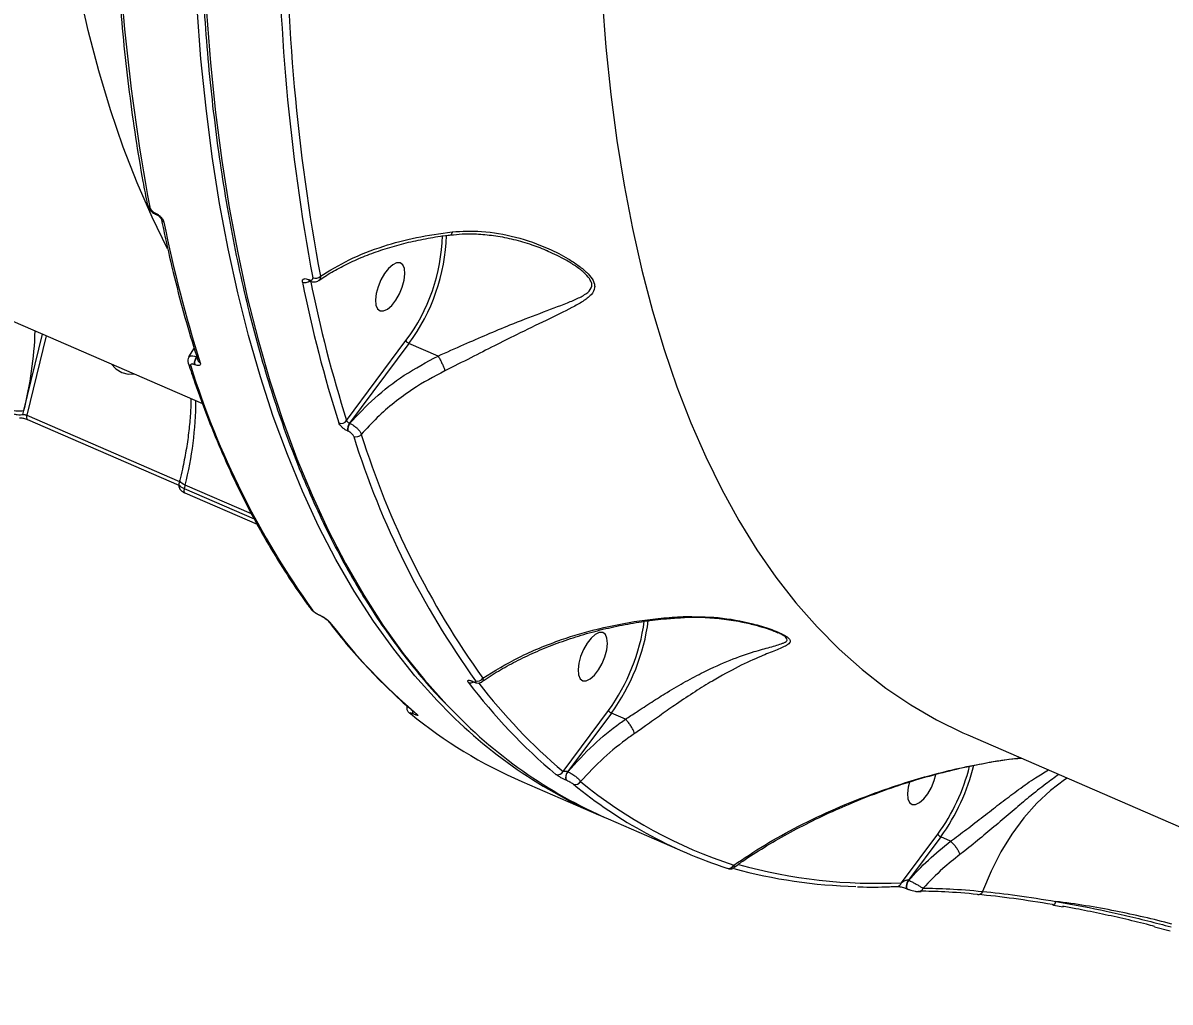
# Model space of a CAD drawing. Header units: millimetres. Extents: x -10881 to 8954, y -8695 to 5624.
# Drawn here: x -5585.9 to -5387.7, y 2585.9 to 2755 of the extents above; entities that cross this region are included whole.
import ezdxf

# ---------------------------------------------------------------- set-up
doc = ezdxf.new("R2010")
doc.units = ezdxf.units.MM
for name, color, linetype in [('DIKOM_ОБЪЕКТ', 7, 'Continuous'), ('DIKOM_РАЗМЕР_ЗОНА', 7, 'Continuous'), ('DIKOM_РАЗМЕР_ОБЪЕКТА', 7, 'Continuous')]:
    doc.layers.add(name, color=color, linetype=linetype)
doc.styles.add('style1', font='arial.ttf', dxfattribs={"width": 0.8})
doc.dimstyles.new('1-50', dxfattribs={"dimtxt": 300, "dimasz": 200, "dimexe": 100, "dimexo": 0, "dimgap": 100, "dimtad": 1, "dimtxsty": 'style1', "dimcen": 200, "dimclrd": 7, "dimclre": 7, "dimclrt": 7, "dimadec": 1, "dimazin": 2, "dimtfac": 1, "dimtmove": 0, "dimatfit": 2, "dimfxl": 0, "dimlwd": 25, "dimlwe": 18, "dimarcsym": 0})

# ---------------------------------------------------------------- blocks, each defined once
blk = doc.blocks.new('*D9')
at = {"layer": 'Defpoints', "color": 0, "transparency": 16777216}
for p in [(-9533.99, 4149), (-6877.05, 4149), (-2715.65, -5051.15)]:
    blk.add_point(p, dxfattribs=at)
at = {"layer": 'DIKOM_РАЗМЕР_ОБЪЕКТА', "color": 7, "lineweight": 18, "transparency": 16777216}
for p, q in [((-6877.05, 4149), (-9633.99, 4149)), ((-2715.65, -5051.15), (-9633.99, -5051.15))]:
    blk.add_line(p, q, dxfattribs=at)
at = {"layer": 'DIKOM_РАЗМЕР_ОБЪЕКТА', "color": 7, "lineweight": 25, "transparency": 16777216}
blk.add_line((-9533.99, -4851.15), (-9533.99, 3949), dxfattribs=at)
at = {"layer": 'DIKOM_РАЗМЕР_ОБЪЕКТА', "color": 7, "transparency": 16777216}
for points in [[(-9567.32, 3949), (-9500.66, 3949), (-9533.99, 4149)], [(-9567.32, -4851.15), (-9500.66, -4851.15), (-9533.99, -5051.15)]]:
    blk.add_solid(points, dxfattribs=at)
at = {"layer": 'DIKOM_РАЗМЕР_ОБЪЕКТА', "color": 7, "transparency": 16777216, "insert": (-9787.16, -451.07), "char_height": 300, "attachment_point": 5, "rotation": 90, "style": 'style1'}
blk.add_mtext('9200', dxfattribs=at)
blk = doc.blocks.new('*D10')
at = {"layer": 'Defpoints', "color": 0, "transparency": 16777216}
for p in [(-7152.73, 2730.8), (7385.22, 911.28), (7385.22, -7693.77)]:
    blk.add_point(p, dxfattribs=at)
at = {"layer": 'DIKOM_РАЗМЕР_ОБЪЕКТА', "color": 7, "lineweight": 18, "transparency": 16777216}
for p, q in [((-7152.73, 2730.8), (-7152.73, -7793.77)), ((7385.22, 911.28), (7385.22, -7793.77))]:
    blk.add_line(p, q, dxfattribs=at)
at = {"layer": 'DIKOM_РАЗМЕР_ОБЪЕКТА', "color": 7, "lineweight": 25, "transparency": 16777216}
blk.add_line((-6952.73, -7693.77), (7185.22, -7693.77), dxfattribs=at)
at = {"layer": 'DIKOM_РАЗМЕР_ОБЪЕКТА', "color": 7, "transparency": 16777216}
for points in [[(-6952.73, -7660.43), (-6952.73, -7727.1), (-7152.73, -7693.77)], [(7185.22, -7660.43), (7185.22, -7727.1), (7385.22, -7693.77)]]:
    blk.add_solid(points, dxfattribs=at)
at = {"layer": 'DIKOM_РАЗМЕР_ОБЪЕКТА', "color": 7, "transparency": 16777216, "insert": (116.24, -7440.59), "char_height": 300, "attachment_point": 5, "style": 'style1'}
blk.add_mtext('14500', dxfattribs=at)
blk = doc.blocks.new('*D11')
at = {"layer": 'Defpoints', "color": 0, "transparency": 16777216}
for p in [(-7028.45, 5624.13), (-10431.26, -7165.91), (-2784.83, -7165.91)]:
    blk.add_point(p, dxfattribs=at)
at = {"layer": 'DIKOM_РАЗМЕР_ЗОНА', "color": 7, "lineweight": 18, "transparency": 16777216}
for p, q in [((-7028.45, 5624.13), (-10531.26, 5624.13)), ((-2784.83, -7165.91), (-10531.26, -7165.91))]:
    blk.add_line(p, q, dxfattribs=at)
at = {"layer": 'DIKOM_РАЗМЕР_ЗОНА', "color": 7, "lineweight": 25, "transparency": 16777216}
blk.add_line((-10431.26, 5424.13), (-10431.26, -6965.91), dxfattribs=at)
at = {"layer": 'DIKOM_РАЗМЕР_ЗОНА', "color": 7, "transparency": 16777216}
for points in [[(-10464.6, 5424.13), (-10397.93, 5424.13), (-10431.26, 5624.13)], [(-10464.6, -6965.91), (-10397.93, -6965.91), (-10431.26, -7165.91)]]:
    blk.add_solid(points, dxfattribs=at)
at = {"layer": 'DIKOM_РАЗМЕР_ЗОНА', "color": 7, "transparency": 16777216, "insert": (-10684.43, -770.89), "char_height": 300, "attachment_point": 5, "rotation": 90, "style": 'style1'}
blk.add_mtext('12800', dxfattribs=at)
blk = doc.blocks.new('*D12')
at = {"layer": 'Defpoints', "color": 0, "transparency": 16777216}
for p in [(-9113.32, 3014.05), (8954.2, 2756.48), (8954.2, -8594.51)]:
    blk.add_point(p, dxfattribs=at)
at = {"layer": 'DIKOM_РАЗМЕР_ЗОНА', "color": 7, "lineweight": 18, "transparency": 16777216}
for p, q in [((-9113.32, 3014.05), (-9113.32, -8694.51)), ((8954.2, 2756.48), (8954.2, -8694.51))]:
    blk.add_line(p, q, dxfattribs=at)
at = {"layer": 'DIKOM_РАЗМЕР_ЗОНА', "color": 7, "lineweight": 25, "transparency": 16777216}
blk.add_line((-8913.32, -8594.51), (8754.2, -8594.51), dxfattribs=at)
at = {"layer": 'DIKOM_РАЗМЕР_ЗОНА', "color": 7, "transparency": 16777216}
for points in [[(-8913.32, -8561.18), (-8913.32, -8627.85), (-9113.32, -8594.51)], [(8754.2, -8561.18), (8754.2, -8627.85), (8954.2, -8594.51)]]:
    blk.add_solid(points, dxfattribs=at)
at = {"layer": 'DIKOM_РАЗМЕР_ЗОНА', "color": 7, "transparency": 16777216, "insert": (-79.56, -8341.34), "char_height": 300, "attachment_point": 5, "style": 'style1'}
blk.add_mtext('18000', dxfattribs=at)

msp = doc.modelspace()

# ---------------------------------------------------------------- linework, layer by layer
at = {"layer": 'DIKOM_ОБЪЕКТ', "color": 7, "linetype": 'Continuous', "lineweight": 15}
for p, q in [((-5823.781, 2805.784), (-5554.878, 2689.308)), ((-5563.056, 2722.193), (-5562.99, 2722.165)), ((-5562.903, 2721.959), (-5562.837, 2721.93)), ((-5495.147, 2715.566), (-5495.437, 2715.709)), ((-5536.58, 2710.725), (-5536.515, 2710.697)), ((-5536.428, 2710.491), (-5536.437, 2710.495)), ((-5536.428, 2710.491), (-5536.362, 2710.462)), ((-5585.743, 2688.064), (-5582.503, 2701.274)), ((-5581.875, 2701.002), (-5585.241, 2687.278)), ((-5529.975, 2686.335), (-5519.732, 2700.157)), ((-5519.235, 2699.687), (-5529.456, 2685.895)), ((-5514.188, 2697.501), (-5519.235, 2699.687)), ((-5556.345, 2698.934), (-5557.296, 2697.339)), ((-5555.911, 2697.354), (-5555.866, 2697.334)), ((-5556.233, 2696.004), (-5556.278, 2696.024)), ((-5585.901, 2687.422), (-5585.743, 2688.064)), ((-5585.241, 2687.278), (-5558.845, 2675.844)), ((-5585.121, 2686.531), (-5558.962, 2675.2)), ((-5529.456, 2685.895), (-5529.41, 2685.875)), ((-5529.778, 2684.545), (-5529.823, 2684.564)), ((-5558.8, 2676.028), (-5558.953, 2675.403)), ((-5557.893, 2675.211), (-5558.042, 2674.605)), ((-5558.042, 2674.605), (-5545.977, 2669.379)), ((-5557.921, 2673.858), (-5545.458, 2668.459)), ((-5546.415, 2670.239), (-5557.893, 2675.211)), ((-5534.733, 2652.797), (-5534.648, 2652.76)), ((-5534.648, 2652.727), (-5534.563, 2652.69)), ((-5455.469, 2649.689), (-5455.714, 2649.807)), ((-5508.238, 2641.32), (-5508.153, 2641.283)), ((-5508.153, 2641.251), (-5508.068, 2641.214)), ((-5492.581, 2625.764), (-5484.734, 2636.298)), ((-5484.238, 2635.827), (-5491.774, 2625.711)), ((-5481.799, 2634.771), (-5484.238, 2635.827)), ((-5518.464, 2635.673), (-5518.491, 2635.685)), ((-5481.799, 2634.771), (-5481.793, 2634.767)), ((-5422.682, 2632.046), (-5153.779, 2515.57)), ((-5499.692, 2623.992), (-5486.438, 2618.251)), ((-5492.027, 2624.221), (-5492.054, 2624.233)), ((-5491.774, 2625.711), (-5491.747, 2625.699)), ((-5484.787, 2617.536), (-5471.533, 2611.795)), ((-5434.115, 2606.525), (-5427.835, 2614.916)), ((-5427.339, 2614.445), (-5432.925, 2606.98)), ((-5425.628, 2613.703), (-5427.339, 2614.445)), ((-5425.628, 2613.703), (-5425.621, 2613.699)), ((-5432.925, 2606.98), (-5432.853, 2606.949)), ((-5433.161, 2605.471), (-5433.088, 2605.44)), ((-5433.088, 2605.44), (-5432.995, 2605.424)), ((-5407.887, 2602.657), (-5406.199, 2602.363)), ((-5390.404, 2598.911), (-5387.729, 2598.194))]:
    msp.add_line(p, q, dxfattribs=at)
at = {"layer": 'DIKOM_ОБЪЕКТ', "color": 7, "linetype": 'Continuous', "lineweight": 15, "flags": 128}
for points in [[(-5560.907, 2715.997), (-5563.604, 2721.493), (-5566.185, 2727.401), (-5568.581, 2733.585), (-5570.788, 2740.039), (-5572.805, 2746.757), (-5574.631, 2753.733), (-5576.263, 2760.961)], [(-5485.818, 2759.195), (-5485.173, 2750.816), (-5484.329, 2742.652), (-5483.287, 2734.711), (-5482.047, 2727.001), (-5480.61, 2719.528), (-5478.978, 2712.301), (-5477.152, 2705.324), (-5475.135, 2698.606), (-5472.928, 2692.152), (-5470.532, 2685.968), (-5467.951, 2680.06), (-5465.186, 2674.434), (-5462.241, 2669.094), (-5459.117, 2664.046), (-5455.819, 2659.294), (-5452.348, 2654.843), (-5448.708, 2650.696), (-5444.903, 2646.859), (-5440.936, 2643.334), (-5436.811, 2640.124), (-5432.531, 2637.233), (-5428.101, 2634.664), (-5423.525, 2632.418), (-5422.682, 2632.046)], [(-5513.493, 2637.122), (-5514.334, 2637.993), (-5518.176, 2642.266), (-5521.851, 2646.844), (-5525.355, 2651.722), (-5528.686, 2656.897), (-5531.841, 2662.364), (-5534.817, 2668.118), (-5537.612, 2674.154), (-5540.223, 2680.469), (-5542.648, 2687.055), (-5544.885, 2693.908), (-5546.933, 2701.022), (-5548.789, 2708.391), (-5550.451, 2716.009), (-5551.92, 2723.869), (-5553.192, 2731.964), (-5554.268, 2740.289), (-5555.145, 2748.835), (-5555.825, 2757.596)], [(-5554.174, 2756.881), (-5553.495, 2748.12), (-5552.617, 2739.574), (-5551.541, 2731.249), (-5550.269, 2723.154), (-5548.801, 2715.294), (-5547.138, 2707.676), (-5545.282, 2700.308), (-5543.235, 2693.193), (-5540.998, 2686.34), (-5538.573, 2679.754), (-5535.962, 2673.44), (-5533.167, 2667.403), (-5530.191, 2661.649), (-5527.036, 2656.182), (-5523.705, 2651.007), (-5520.2, 2646.129), (-5516.525, 2641.551), (-5512.683, 2637.278), (-5512.331, 2636.911)], [(-5522.747, 2712.635), (-5523.447, 2711.737), (-5524.067, 2710.652), (-5524.556, 2709.469), (-5524.876, 2708.284), (-5525, 2707.193), (-5524.918, 2706.283), (-5524.637, 2705.63), (-5524.18, 2705.285), (-5523.583, 2705.276), (-5522.895, 2705.605), (-5522.172, 2706.245), (-5521.473, 2707.144), (-5520.853, 2708.228), (-5520.363, 2709.411), (-5520.044, 2710.596), (-5519.92, 2711.688), (-5520.002, 2712.597), (-5520.283, 2713.251), (-5520.74, 2713.596), (-5521.337, 2713.604), (-5522.024, 2713.275), (-5522.747, 2712.635)], [(-5570.655, 2696.142), (-5569.833, 2695.263), (-5568.827, 2694.642)], [(-5568.827, 2694.642), (-5567.74, 2694.357), (-5566.686, 2694.422)], [(-5585.241, 2687.278), (-5585.275, 2687.106), (-5585.288, 2686.947), (-5585.28, 2686.805), (-5585.252, 2686.688), (-5585.205, 2686.599), (-5585.14, 2686.54), (-5585.121, 2686.531)], [(-5557.893, 2675.211), (-5558.195, 2675.357), (-5558.446, 2675.511), (-5558.635, 2675.666), (-5558.757, 2675.816), (-5558.805, 2675.957), (-5558.8, 2676.028)], [(-5558.042, 2674.605), (-5558.075, 2674.434), (-5558.088, 2674.275), (-5558.081, 2674.134), (-5558.053, 2674.017), (-5558.006, 2673.927), (-5557.942, 2673.868), (-5557.921, 2673.858)], [(-5487.75, 2648.776), (-5488.45, 2647.877), (-5489.069, 2646.793), (-5489.559, 2645.61), (-5489.878, 2644.425), (-5490.002, 2643.333), (-5489.921, 2642.424), (-5489.64, 2641.77), (-5489.182, 2641.425), (-5488.586, 2641.417), (-5487.898, 2641.746), (-5487.175, 2642.386), (-5486.475, 2643.284), (-5485.856, 2644.369), (-5485.366, 2645.552), (-5485.046, 2646.737), (-5484.922, 2647.828), (-5485.004, 2648.738), (-5485.285, 2649.392), (-5485.743, 2649.736), (-5486.339, 2649.745), (-5487.027, 2649.416), (-5487.75, 2648.776)], [(-5519.14, 2635.85), (-5519.099, 2635.819), (-5518.953, 2635.737)], [(-5517.982, 2635.722), (-5517.938, 2635.688), (-5517.786, 2635.601)], [(-5432.763, 2623.91), (-5432.98, 2623.042), (-5433.104, 2621.951), (-5433.022, 2621.041), (-5432.741, 2620.388), (-5432.284, 2620.043), (-5431.687, 2620.034), (-5431, 2620.363), (-5430.277, 2621.003), (-5429.577, 2621.902), (-5428.957, 2622.986), (-5428.468, 2624.169), (-5428.171, 2625.243)], [(-5405.504, 2624.606), (-5405.942, 2624.315), (-5408.403, 2622.446), (-5410.756, 2620.24), (-5412.977, 2617.719), (-5415.045, 2614.909), (-5416.939, 2611.837), (-5418.641, 2608.533), (-5420.134, 2605.03)], [(-5432.925, 2606.98), (-5433.071, 2606.753), (-5433.192, 2606.496), (-5433.278, 2606.231), (-5433.322, 2605.978), (-5433.322, 2605.759), (-5433.276, 2605.59), (-5433.189, 2605.486), (-5433.164, 2605.473)], [(-5432.853, 2606.949), (-5432.999, 2606.722), (-5433.12, 2606.465), (-5433.206, 2606.2), (-5433.25, 2605.947), (-5433.25, 2605.727), (-5433.204, 2605.559), (-5433.117, 2605.455), (-5433.088, 2605.44)], [(-5431.145, 2605.006), (-5431.162, 2605.006), (-5431.163, 2605.006)], [(-5420.134, 2605.03), (-5420.204, 2604.868), (-5420.292, 2604.726), (-5420.394, 2604.61), (-5420.507, 2604.523), (-5420.627, 2604.469), (-5420.75, 2604.449), (-5420.87, 2604.464), (-5420.985, 2604.514)]]:
    msp.add_lwpolyline(points, dxfattribs=at)
at = {"layer": 'DIKOM_ОБЪЕКТ', "color": 7, "linetype": 'Continuous', "lineweight": 15}
for centre, radius, start, end in [((-5222.686, 2787.112), 347.241, 179.67679, 190.60626), ((-5194.526, 2774.915), 347.241, 179.67679, 190.60626), ((-5193.946, 2775.049), 346.475, 179.67679, 190.60626), ((-5563.75, 2723.849), 0.694, 193.44889, 249.36), ((-5562.76, 2722.219), 0.297, 184.86328, 240.49032), ((-5562.696, 2722.189), 0.295, 184.7501, 241.57617), ((-5561.307, 2721.274), 0.692, 192.821, 249.43513), ((-5336.649, 2765.774), 229.388, 191.35107, 197.62571), ((-5544.857, 2719.045), 31.433, 323.0644, 358.64425), ((-5545.456, 2719.282), 32.735, 323.22887, 358.33328), ((-5535.376, 2712.145), 1.232, 248.10385, 315.20478), ((-5537.159, 2711.408), 1.237, 248.28106, 310.12657), ((-5312.715, 2755.407), 229.388, 191.35107, 197.62571), ((-5536.281, 2710.752), 0.3, 185.04359, 238.79676), ((-5536.219, 2710.722), 0.297, 184.83986, 240.71355), ((-5311.876, 2755.628), 228.842, 191.35107, 197.62571), ((-5649, 2704.075), 65.252, 345.79581, 358.0279), ((-5554.555, 2696.264), 1.74, 141.20465, 187.92853), ((-5554.509, 2696.244), 1.74, 141.20465, 187.92853), ((-5556.652, 2696.494), 0.728, 199.11614, 248.16514), ((-5415.276, 2740.105), 148.409, 197.36219, 215.65211), ((-5555, 2696.99), 0.725, 198.94826, 248.27103), ((-5615.043, 2689.954), 59.021, 345.53432, 359.85319), ((-5586.486, 2692.56), 4.557, 244.75689, 279.38473), ((-5530.909, 2687.038), 1.169, 248.62202, 323.04594), ((-5528.1, 2684.804), 1.74, 141.20465, 187.92853), ((-5528.054, 2684.785), 1.74, 141.20465, 187.92853), ((-5528.339, 2684.71), 1.169, 248.73182, 319.83127), ((-5387.117, 2727.907), 148.409, 197.36219, 215.65211), ((-5386.111, 2728.145), 148.081, 197.36219, 215.65211), ((-5535.562, 2654.321), 0.781, 216.71624, 246.90684), ((-5534.564, 2652.918), 0.208, 215.54674, 246.19941), ((-5534.479, 2652.88), 0.207, 215.5187, 247.29142), ((-5532.557, 2652.219), 0.781, 217.00395, 246.89923), ((-5511.954, 2656.146), 33.688, 323.90164, 352.44513), ((-5512.272, 2656.28), 34.702, 323.88721, 352.61047), ((-5454.51, 2710.704), 98.206, 217.07501, 229.8853), ((-5507.338, 2642.403), 1.064, 249.56684, 327.69452), ((-5508.559, 2642.055), 0.994, 248.12602, 300.44059), ((-5430.576, 2700.337), 98.206, 217.07501, 229.8853), ((-5508.069, 2641.441), 0.208, 215.53843, 246.51697), ((-5507.983, 2641.404), 0.208, 215.56532, 245.50814), ((-5429.638, 2700.496), 97.707, 217.51147, 229.89392), ((-5517.977, 2636.07), 0.643, 164.85161, 216.85367), ((-5517.955, 2636.056), 0.637, 165.42804, 216.95741), ((-5452.161, 2696.247), 85.191, 223.95053, 246.8811), ((-5450.858, 2695.038), 84.604, 223.39744, 246.3569), ((-5466.753, 2699.675), 82.54, 230.77177, 246.48028), ((-5456.031, 2635.253), 34.765, 324.19829, 345.65482), ((-5456.386, 2635.406), 35.82, 324.18399, 346.13007), ((-5493.504, 2626.187), 1.015, 249.914, 335.38518), ((-5490.781, 2624.757), 1.377, 136.16871, 202.37825), ((-5490.754, 2624.746), 1.377, 136.16871, 202.37825), ((-5490.445, 2624.481), 1.004, 249.70242, 331.83924), ((-5437.924, 2687.115), 81.54, 230.70944, 252.01977), ((-5439.044, 2686.787), 81.721, 230.70944, 252.01977), ((-5463.943, 2609.921), 0.924, 249.31914, 336.76644), ((-5439.981, 2693.256), 87.383, 254.65344, 268.67191), ((-5438.407, 2695.971), 89.549, 254.5288, 272.74719), ((-5434.968, 2606.767), 0.887, 274.43463, 344.13232), ((-5431.21, 2605.858), 0.855, 274.33046, 341.006), ((-5407.902, 2602.869), 0.17, 221.02252, 276.39445), ((-5408.239, 2603.415), 0.799, 296.46002, 351.87092)]:
    msp.add_arc(centre, radius, start, end, dxfattribs=at)
for points, knots in [([(-5459.917, 3133.045), (-5460.829, 3131.263), (-5463.475, 3126.092), (-5467.773, 3117.462), (-5472.769, 3107.132), (-5477.647, 3096.723), (-5482.406, 3086.243), (-5487.042, 3075.702), (-5491.55, 3065.105), (-5495.928, 3054.462), (-5500.172, 3043.78), (-5504.28, 3033.068), (-5508.248, 3022.333), (-5512.072, 3011.583), (-5515.751, 3000.827), (-5519.282, 2990.073), (-5522.661, 2979.328), (-5525.886, 2968.602), (-5528.956, 2957.901), (-5531.866, 2947.233), (-5534.616, 2936.608), (-5537.204, 2926.033), (-5539.626, 2915.515), (-5541.882, 2905.063), (-5543.97, 2894.684), (-5545.888, 2884.387), (-5547.635, 2874.179), (-5549.209, 2864.067), (-5550.609, 2854.06), (-5551.834, 2844.164), (-5552.884, 2834.387), (-5553.756, 2824.737), (-5554.452, 2815.221), (-5554.969, 2805.845), (-5555.308, 2796.617), (-5555.469, 2787.544), (-5555.45, 2778.632), (-5555.253, 2769.889), (-5554.877, 2761.32), (-5554.322, 2752.933), (-5553.589, 2744.733), (-5552.678, 2736.726), (-5551.59, 2728.919), (-5550.326, 2721.318), (-5548.886, 2713.927), (-5547.271, 2706.754), (-5545.483, 2699.803), (-5543.522, 2693.079), (-5541.391, 2686.588), (-5539.09, 2680.334), (-5536.622, 2674.324), (-5533.988, 2668.56), (-5531.189, 2663.048), (-5528.229, 2657.792), (-5525.109, 2652.797), (-5521.834, 2648.063), (-5518.398, 2643.61), (-5515.314, 2639.951), (-5513.316, 2637.891), (-5512.571, 2637.121)], [0, 0, 0, 0, 0.0093752, 0.0271879, 0.045001, 0.062814, 0.080627, 0.0984399, 0.1162528, 0.1340657, 0.1518787, 0.1696917, 0.1875048, 0.205318, 0.2231313, 0.2409448, 0.2587584, 0.2765723, 0.2943864, 0.3122008, 0.3300155, 0.3478305, 0.3656459, 0.3834616, 0.4012778, 0.4190944, 0.4369116, 0.4547292, 0.4725474, 0.4903663, 0.5081858, 0.5260059, 0.5438268, 0.5616485, 0.5794709, 0.5972942, 0.6151183, 0.6329434, 0.6507693, 0.6685962, 0.686424, 0.7042526, 0.7220821, 0.7399123, 0.7577431, 0.7755745, 0.793406, 0.8112375, 0.8290684, 0.8468982, 0.8647265, 0.8825524, 0.9003751, 0.9181937, 0.9360071, 0.9538143, 0.9716142, 0.9894056, 1, 1, 1, 1]), ([(-5570.357, 2789.593), (-5570.349, 2788.035), (-5570.325, 2783.515), (-5570.15, 2776.161), (-5569.772, 2767.595), (-5569.213, 2759.211), (-5568.476, 2751.015), (-5567.562, 2743.012), (-5566.468, 2735.212), (-5565.404, 2728.791), (-5564.678, 2725.004), (-5564.425, 2723.688)], [0, 0, 0, 0, 0.0652743, 0.1893411, 0.3134158, 0.4374969, 0.5615843, 0.6856778, 0.8097771, 0.9338816, 1, 1, 1, 1]), ([(-5564.406, 2723.692), (-5564.4, 2723.632), (-5564.374, 2723.388), (-5564.131, 2722.953), (-5563.673, 2722.426), (-5563.207, 2722.068), (-5562.939, 2721.984), (-5562.901, 2721.973)], [0, 0, 0, 0, 0.0798434, 0.3253376, 0.637267, 0.9495334, 1, 1, 1, 1]), ([(-5563.995, 2723.199), (-5563.97, 2723.118), (-5563.921, 2722.956), (-5563.731, 2722.688), (-5563.483, 2722.447), (-5563.245, 2722.283), (-5563.105, 2722.216), (-5563.056, 2722.193)], [0, 0, 0, 0, 0.2288294, 0.4578465, 0.6785143, 0.8883618, 1, 1, 1, 1]), ([(-5562.99, 2722.165), (-5562.918, 2722.131), (-5562.704, 2722.03), (-5562.339, 2721.777), (-5561.958, 2721.405), (-5561.666, 2720.996), (-5561.589, 2720.749), (-5561.551, 2720.626)], [0, 0, 0, 0, 0.1082969, 0.3204328, 0.5430623, 0.7715679, 1, 1, 1, 1]), ([(-5562.836, 2721.929), (-5562.832, 2721.927), (-5562.785, 2721.909), (-5562.655, 2721.839), (-5562.465, 2721.709), (-5562.269, 2721.535), (-5562.113, 2721.353), (-5562.014, 2721.201), (-5561.981, 2721.113), (-5561.983, 2721.12), (-5561.983, 2721.122)], [0, 0, 0, 0, 0.0126522, 0.1439258, 0.2883053, 0.4509698, 0.6245893, 0.7757012, 0.9350257, 1, 1, 1, 1]), ([(-5561.981, 2721.112), (-5561.715, 2719.833), (-5560.944, 2716.122), (-5559.531, 2710.149), (-5557.711, 2703.289), (-5556.358, 2698.921), (-5555.686, 2696.754)], [0, 0, 0, 0, 0.1498866, 0.4347981, 0.7197199, 1, 1, 1, 1]), ([(-5511.745, 2718.951), (-5510.051, 2719.037), (-5506.359, 2719.224), (-5500.705, 2718.173), (-5495.687, 2716.425), (-5492.152, 2714.607), (-5489.991, 2713.197), (-5488.553, 2712.034), (-5487.475, 2710.809), (-5487.121, 2709.899), (-5487.131, 2708.953), (-5487.707, 2707.975), (-5489.159, 2706.901), (-5491.688, 2705.487), (-5495.468, 2703.681), (-5500.049, 2701.462), (-5504.459, 2699.26), (-5508.611, 2697.137), (-5511.496, 2695.694), (-5512.996, 2694.944)], [0, 0, 0, 0, 0.0790195, 0.1721796, 0.2680583, 0.3287288, 0.3610585, 0.3938992, 0.4223317, 0.4513191, 0.4599431, 0.498992, 0.5446047, 0.591435, 0.6876197, 0.7865802, 0.8546762, 0.9244448, 1, 1, 1, 1]), ([(-5534.789, 2710.513), (-5534.45, 2710.756), (-5533.376, 2711.528), (-5531.3, 2712.711), (-5528.593, 2714.048), (-5525.661, 2715.242), (-5522.558, 2716.283), (-5519.308, 2717.164), (-5515.933, 2717.857), (-5513.481, 2718.273), (-5512.141, 2718.402), (-5511.988, 2718.417)], [0, 0, 0, 0, 0.06098, 0.1932159, 0.3256421, 0.4583163, 0.5909516, 0.7221091, 0.8528198, 0.9831372, 1, 1, 1, 1]), ([(-5534.502, 2711.277), (-5532.905, 2712.263), (-5529.665, 2714.262), (-5523.967, 2716.454), (-5517.963, 2718.088), (-5513.833, 2718.661), (-5511.745, 2718.951)], [0, 0, 0, 0, 0.2625657, 0.5326643, 0.7636482, 1, 1, 1, 1]), ([(-5511.745, 2718.951), (-5511.753, 2718.9), (-5511.778, 2718.752), (-5511.848, 2718.543), (-5511.925, 2718.406), (-5511.985, 2718.434), (-5511.989, 2718.437)], [0, 0, 0, 0, 0.1673132, 0.4860052, 0.962771, 1, 1, 1, 1]), ([(-5511.98, 2718.401), (-5511.329, 2718.473), (-5509.735, 2718.651), (-5507.136, 2718.598), (-5504.169, 2718.293), (-5501.093, 2717.679), (-5498.087, 2716.774), (-5496.074, 2716.055), (-5495.163, 2715.603), (-5495.136, 2715.589)], [0, 0, 0, 0, 0.1127366, 0.2764069, 0.4493738, 0.6305216, 0.8203837, 0.9945916, 1, 1, 1, 1]), ([(-5514.184, 2697.497), (-5514.183, 2697.497), (-5512.7, 2698.151), (-5509.83, 2699.435), (-5505.659, 2701.252), (-5501.226, 2703.094), (-5496.497, 2704.932), (-5492.582, 2706.366), (-5489.874, 2707.511), (-5488.324, 2708.363), (-5487.648, 2709.209), (-5487.602, 2709.973), (-5487.751, 2710.43), (-5488.2, 2711.143), (-5489.016, 2712), (-5490.457, 2713.078), (-5492.502, 2714.345), (-5494.131, 2715.097), (-5495.147, 2715.566)], [0, 0, 0, 0, 0.00004537, 0.10513905, 0.20099643, 0.29917972, 0.43483964, 0.57397434, 0.636949, 0.70097988, 0.75204573, 0.7630432, 0.79147678, 0.7999949, 0.83707997, 0.88087667, 0.92571025, 1, 1, 1, 1]), ([(-5534.502, 2711.277), (-5534.508, 2711.155), (-5534.523, 2710.883), (-5534.642, 2710.63), (-5534.785, 2710.562), (-5534.812, 2710.549)], [0, 0, 0, 0, 0.3961538, 0.8871811, 1, 1, 1, 1]), ([(-5537.617, 2710.259), (-5537.626, 2710.344), (-5537.647, 2710.535), (-5537.537, 2710.746), (-5537.305, 2710.864), (-5536.977, 2710.869), (-5536.713, 2710.773), (-5536.58, 2710.725)], [0, 0, 0, 0, 0.1741801, 0.389583, 0.5958005, 0.7978792, 1, 1, 1, 1]), ([(-5536.593, 2710.543), (-5536.589, 2710.543), (-5536.581, 2710.542), (-5536.483, 2710.516), (-5536.376, 2710.469), (-5536.305, 2710.429), (-5536.282, 2710.417)], [0, 0, 0, 0, 0.27393171, 0.56811469, 0.86662075, 1, 1, 1, 1]), ([(-5536.515, 2710.697), (-5536.427, 2710.665), (-5536.253, 2710.602), (-5536.037, 2710.605), (-5535.887, 2710.683), (-5535.816, 2710.822), (-5535.829, 2710.946), (-5535.835, 2711.002)], [0, 0, 0, 0, 0.2039663, 0.4080118, 0.6135217, 0.826536, 1, 1, 1, 1]), ([(-5536.362, 2710.471), (-5536.321, 2710.451), (-5536.075, 2710.33), (-5535.649, 2710.266), (-5535.146, 2710.321), (-5534.917, 2710.479), (-5534.83, 2710.54)], [0, 0, 0, 0, 0.08078684, 0.49021199, 0.8049345, 1, 1, 1, 1]), ([(-5519.732, 2700.157), (-5519.728, 2700.146), (-5519.721, 2700.124), (-5519.693, 2700.065), (-5519.63, 2699.975), (-5519.515, 2699.86), (-5519.377, 2699.757), (-5519.282, 2699.71), (-5519.235, 2699.687)], [0, 0, 0, 0, 0.0702026, 0.1414141, 0.3560617, 0.5707081, 0.7853541, 1, 1, 1, 1]), ([(-5557.217, 2697.317), (-5557.227, 2697.306), (-5557.338, 2697.185), (-5557.406, 2696.879), (-5557.421, 2696.524), (-5557.354, 2696.332), (-5557.328, 2696.258)], [0, 0, 0, 0, 0.0394769, 0.4366954, 0.7818274, 1, 1, 1, 1]), ([(-5557.214, 2697.288), (-5557.183, 2697.344), (-5557.106, 2697.484), (-5556.775, 2697.552), (-5556.347, 2697.508), (-5556.035, 2697.398), (-5555.911, 2697.354)], [0, 0, 0, 0, 0.1971634, 0.498269, 0.800041, 1, 1, 1, 1]), ([(-5529.41, 2685.875), (-5528.031, 2687.36), (-5525.238, 2690.368), (-5520.093, 2694.324), (-5516.169, 2696.435), (-5514.188, 2697.501)], [0, 0, 0, 0, 0.3257308, 0.6596818, 1, 1, 1, 1]), ([(-5514.188, 2697.501), (-5514.187, 2697.5), (-5514.185, 2697.499), (-5514.184, 2697.498), (-5514.184, 2697.497)], [0, 0, 0, 0, 0.6153709, 1, 1, 1, 1]), ([(-5514.184, 2697.497), (-5514.085, 2697.33), (-5513.887, 2696.995), (-5513.576, 2696.384), (-5513.298, 2695.776), (-5513.116, 2695.316), (-5513.03, 2695.059), (-5513.003, 2694.967), (-5512.996, 2694.944)], [0, 0, 0, 0, 0.2127008, 0.4254017, 0.6381028, 0.8508048, 0.9619089, 1, 1, 1, 1]), ([(-5557.339, 2696.252), (-5556.96, 2695.121), (-5555.862, 2691.839), (-5553.914, 2686.588), (-5551.442, 2680.583), (-5548.802, 2674.828), (-5545.998, 2669.325), (-5543.033, 2664.078), (-5539.962, 2659.18), (-5537.645, 2655.831), (-5536.385, 2654.121), (-5536.188, 2653.854)], [0, 0, 0, 0, 0.06883382, 0.1996417, 0.33044335, 0.46122759, 0.59198832, 0.72271859, 0.85341078, 0.97711995, 1, 1, 1, 1]), ([(-5556.278, 2696.024), (-5556.339, 2696.047), (-5556.491, 2696.107), (-5556.702, 2696.14), (-5556.871, 2696.103), (-5556.958, 2695.996), (-5556.935, 2695.877), (-5556.923, 2695.818)], [0, 0, 0, 0, 0.1422682, 0.3570915, 0.5715532, 0.7857145, 1, 1, 1, 1]), ([(-5555.269, 2696.316), (-5555.252, 2696.227), (-5555.218, 2696.047), (-5555.349, 2695.885), (-5555.601, 2695.83), (-5555.917, 2695.879), (-5556.143, 2695.968), (-5556.233, 2696.004)], [0, 0, 0, 0, 0.2150376, 0.4299703, 0.6447112, 0.8592201, 1, 1, 1, 1]), ([(-5512.996, 2694.944), (-5514.891, 2693.934), (-5517.976, 2692.289), (-5521.797, 2689.463), (-5524.807, 2686.865), (-5526.556, 2684.937), (-5527.446, 2683.956)], [0, 0, 0, 0, 0.3422175, 0.5572675, 0.7746034, 1, 1, 1, 1]), ([(-5556.893, 2690.181), (-5556.893, 2690.098), (-5556.884, 2689.131), (-5556.979, 2687.162), (-5557.252, 2684.225), (-5557.707, 2681.148), (-5558.237, 2678.4), (-5558.647, 2676.673), (-5558.8, 2676.028)], [0, 0, 0, 0, 0.0198594, 0.2321548, 0.4450038, 0.6584307, 0.8723463, 1, 1, 1, 1]), ([(-5588.578, 2687.832), (-5588.452, 2687.781), (-5588.133, 2687.652), (-5587.546, 2687.487), (-5586.895, 2687.375), (-5586.302, 2687.342), (-5586.034, 2687.395), (-5585.901, 2687.422)], [0, 0, 0, 0, 0.14072731, 0.35544977, 0.57029081, 0.78515706, 1, 1, 1, 1]), ([(-5585.901, 2687.422), (-5585.868, 2687.424), (-5585.804, 2687.427), (-5585.659, 2687.407), (-5585.498, 2687.37), (-5585.352, 2687.324), (-5585.273, 2687.291), (-5585.241, 2687.278)], [0, 0, 0, 0, 0.2154741, 0.4306477, 0.6453485, 0.8595852, 1, 1, 1, 1]), ([(-5586.477, 2686.811), (-5586.478, 2686.811), (-5586.488, 2686.808), (-5586.45, 2686.816), (-5586.364, 2686.818), (-5586.186, 2686.81), (-5585.926, 2686.774), (-5585.602, 2686.701), (-5585.31, 2686.611), (-5585.173, 2686.551), (-5585.128, 2686.531)], [0, 0, 0, 0, 0.005843, 0.0949926, 0.2005695, 0.3369573, 0.5006629, 0.6918266, 0.8977188, 1, 1, 1, 1]), ([(-5529.823, 2684.564), (-5529.916, 2684.608), (-5530.149, 2684.718), (-5530.53, 2684.97), (-5530.906, 2685.298), (-5531.202, 2685.645), (-5531.291, 2685.848), (-5531.335, 2685.949)], [0, 0, 0, 0, 0.1407799, 0.3552888, 0.5700297, 0.7849624, 1, 1, 1, 1]), ([(-5529.975, 2686.335), (-5529.958, 2686.303), (-5529.926, 2686.24), (-5529.823, 2686.131), (-5529.694, 2686.027), (-5529.565, 2685.945), (-5529.487, 2685.909), (-5529.456, 2685.895)], [0, 0, 0, 0, 0.2150723, 0.43005522, 0.64481032, 0.85927253, 1, 1, 1, 1]), ([(-5529.41, 2685.875), (-5529.289, 2685.812), (-5528.983, 2685.655), (-5528.486, 2685.3), (-5527.999, 2684.844), (-5527.617, 2684.368), (-5527.503, 2684.093), (-5527.446, 2683.956)], [0, 0, 0, 0, 0.1423848, 0.35726765, 0.57167589, 0.78574751, 1, 1, 1, 1]), ([(-5528.764, 2683.62), (-5528.794, 2683.688), (-5528.853, 2683.822), (-5529.051, 2684.053), (-5529.303, 2684.272), (-5529.558, 2684.441), (-5529.715, 2684.515), (-5529.778, 2684.545)], [0, 0, 0, 0, 0.2142855, 0.4284468, 0.6429085, 0.8577318, 1, 1, 1, 1]), ([(-5558.952, 2675.406), (-5558.952, 2675.404), (-5559.012, 2675.275), (-5558.989, 2674.995), (-5558.888, 2674.65), (-5558.695, 2674.365), (-5558.406, 2674.108), (-5558.141, 2673.948), (-5557.943, 2673.869), (-5557.918, 2673.86)], [0, 0, 0, 0, 0.0016585, 0.2010111, 0.3623236, 0.5191251, 0.6990488, 0.9628404, 1, 1, 1, 1]), ([(-5558.934, 2675.397), (-5558.944, 2675.383), (-5558.995, 2675.309), (-5558.87, 2675.119), (-5558.567, 2674.857), (-5558.217, 2674.689), (-5558.042, 2674.605)], [0, 0, 0, 0, 0.0720069, 0.3813642, 0.6906606, 1, 1, 1, 1]), ([(-5536.181, 2653.864), (-5536.15, 2653.817), (-5536.01, 2653.609), (-5535.696, 2653.349), (-5535.231, 2653.026), (-5534.86, 2652.814), (-5534.667, 2652.742), (-5534.61, 2652.721)], [0, 0, 0, 0, 0.0992356, 0.4363626, 0.68487, 0.9082706, 1, 1, 1, 1]), ([(-5535.869, 2653.603), (-5535.806, 2653.53), (-5535.694, 2653.401), (-5535.419, 2653.186), (-5535.138, 2653.002), (-5534.902, 2652.872), (-5534.772, 2652.814), (-5534.733, 2652.797)], [0, 0, 0, 0, 0.3025704, 0.534681, 0.7254608, 0.9171004, 1, 1, 1, 1]), ([(-5534.648, 2652.76), (-5534.589, 2652.733), (-5534.385, 2652.642), (-5534.011, 2652.436), (-5533.561, 2652.14), (-5533.132, 2651.804), (-5532.958, 2651.608), (-5532.863, 2651.5)], [0, 0, 0, 0, 0.0796272, 0.2757181, 0.4707552, 0.7105349, 1, 1, 1, 1]), ([(-5534.559, 2652.687), (-5534.533, 2652.676), (-5534.439, 2652.636), (-5534.284, 2652.559), (-5534.169, 2652.49), (-5534.132, 2652.469)], [0, 0, 0, 0, 0.2061807, 0.7480656, 1, 1, 1, 1]), ([(-5534.132, 2652.469), (-5534.077, 2652.437), (-5533.912, 2652.343), (-5533.645, 2652.16), (-5533.38, 2651.953), (-5533.216, 2651.793), (-5533.191, 2651.76), (-5533.181, 2651.749)], [0, 0, 0, 0, 0.10838844, 0.32589666, 0.58654073, 0.85011508, 1, 1, 1, 1]), ([(-5533.177, 2651.744), (-5532.572, 2650.963), (-5530.82, 2648.703), (-5527.804, 2645.168), (-5524.081, 2641.236), (-5520.79, 2638.115), (-5518.72, 2636.351), (-5517.982, 2635.721)], [0, 0, 0, 0, 0.1293171, 0.3744324, 0.6194486, 0.8643304, 1, 1, 1, 1]), ([(-5506.613, 2641.222), (-5506.475, 2641.326), (-5505.494, 2642.059), (-5503.422, 2643.319), (-5500.398, 2644.986), (-5497.117, 2646.517), (-5493.629, 2647.915), (-5489.977, 2649.15), (-5486.216, 2650.201), (-5482.41, 2651.056), (-5478.593, 2651.703), (-5475.11, 2652.136), (-5472.88, 2652.264), (-5471.942, 2652.318)], [0, 0, 0, 0, 0.0169722, 0.1205803, 0.2246272, 0.3291378, 0.4340981, 0.5393234, 0.6417932, 0.7416861, 0.8385067, 0.932046, 1, 1, 1, 1]), ([(-5506.438, 2641.834), (-5504.438, 2643.084), (-5501.417, 2644.972), (-5496.689, 2647.092), (-5492.155, 2648.819), (-5486.454, 2650.497), (-5480.601, 2651.639), (-5475.673, 2652.255), (-5473.113, 2652.411), (-5471.829, 2652.489)], [0, 0, 0, 0, 0.22271461, 0.33638996, 0.45074774, 0.6310036, 0.81327659, 0.90631975, 1, 1, 1, 1]), ([(-5471.829, 2652.489), (-5469.81, 2652.489), (-5465.718, 2652.489), (-5460.685, 2651.542), (-5457.301, 2650.546), (-5455.472, 2649.843), (-5454.282, 2649.271), (-5453.488, 2648.703), (-5453.225, 2648.139), (-5453.553, 2647.783), (-5454.356, 2647.273), (-5455.84, 2646.674), (-5458.653, 2645.55), (-5462.275, 2643.902), (-5466.158, 2641.782), (-5469.786, 2639.538), (-5472.757, 2637.556), (-5475.632, 2635.548), (-5478.083, 2633.797), (-5479.613, 2632.723), (-5480.255, 2632.273)], [0, 0, 0, 0, 0.095209, 0.1929568, 0.2448004, 0.2710699, 0.29817, 0.3242903, 0.3503876, 0.3910755, 0.4019421, 0.4719631, 0.5438092, 0.6393961, 0.7378513, 0.7988545, 0.8613646, 0.9113745, 0.9628373, 1, 1, 1, 1]), ([(-5471.829, 2652.489), (-5471.838, 2652.462), (-5471.868, 2652.375), (-5471.906, 2652.3), (-5471.938, 2652.327), (-5471.943, 2652.331)], [0, 0, 0, 0, 0.2707315, 0.8805339, 1, 1, 1, 1]), ([(-5471.932, 2652.329), (-5471.825, 2652.339), (-5470.661, 2652.446), (-5468.4, 2652.392), (-5465.143, 2652.159), (-5462.155, 2651.682), (-5459.636, 2651.118), (-5457.809, 2650.59), (-5456.441, 2650.12), (-5455.78, 2649.831), (-5455.483, 2649.702)], [0, 0, 0, 0, 0.0182371, 0.1990128, 0.3870485, 0.5822007, 0.7268118, 0.8420607, 0.9292222, 1, 1, 1, 1]), ([(-5481.793, 2634.767), (-5481.793, 2634.767), (-5481.175, 2635.174), (-5479.677, 2636.169), (-5477.266, 2637.749), (-5474.409, 2639.551), (-5471.399, 2641.307), (-5467.714, 2643.256), (-5463.658, 2645.048), (-5459.87, 2646.391), (-5456.775, 2647.229), (-5455.154, 2647.684), (-5454.208, 2648.073), (-5453.789, 2648.345), (-5453.965, 2648.832), (-5454.599, 2649.291), (-5455.22, 2649.575), (-5455.469, 2649.689)], [0, 0, 0, 0, 0.0000325, 0.0506237, 0.1210967, 0.191646, 0.2788451, 0.3661568, 0.5040362, 0.6421226, 0.7418645, 0.8412298, 0.8560805, 0.910411, 0.9440265, 0.9775094, 1, 1, 1, 1]), ([(-5506.438, 2641.834), (-5506.433, 2641.81), (-5506.402, 2641.642), (-5506.415, 2641.397), (-5506.555, 2641.276), (-5506.615, 2641.224)], [0, 0, 0, 0, 0.0895423, 0.6138513, 1, 1, 1, 1]), ([(-5508.929, 2641.133), (-5508.939, 2641.146), (-5509.011, 2641.243), (-5509.07, 2641.381), (-5509.009, 2641.487), (-5508.838, 2641.506), (-5508.584, 2641.458), (-5508.354, 2641.366), (-5508.238, 2641.32)], [0, 0, 0, 0, 0.0392374, 0.287234, 0.4951935, 0.6709996, 0.8353028, 1, 1, 1, 1]), ([(-5508.431, 2641.348), (-5508.431, 2641.348), (-5508.442, 2641.349), (-5508.404, 2641.344), (-5508.319, 2641.316), (-5508.223, 2641.284), (-5508.157, 2641.252), (-5508.152, 2641.25)], [0, 0, 0, 0, 0.0043659, 0.2859984, 0.6082703, 0.973787, 1, 1, 1, 1]), ([(-5508.153, 2641.283), (-5508.078, 2641.253), (-5507.928, 2641.193), (-5507.764, 2641.162), (-5507.657, 2641.176), (-5507.62, 2641.244), (-5507.658, 2641.334), (-5507.703, 2641.396), (-5507.709, 2641.405)], [0, 0, 0, 0, 0.16733432, 0.33445433, 0.50913205, 0.71306547, 0.95772864, 1, 1, 1, 1]), ([(-5508.069, 2641.217), (-5508.053, 2641.209), (-5507.859, 2641.118), (-5507.537, 2641.02), (-5507.075, 2641.01), (-5506.737, 2641.101), (-5506.623, 2641.212), (-5506.612, 2641.222)], [0, 0, 0, 0, 0.0340218, 0.39109723, 0.70903878, 0.971951, 1, 1, 1, 1]), ([(-5519.521, 2637.05), (-5519.539, 2637.01), (-5519.603, 2636.87), (-5519.597, 2636.617), (-5519.532, 2636.347), (-5519.417, 2636.135), (-5519.282, 2635.976), (-5519.196, 2635.891), (-5519.143, 2635.854), (-5519.139, 2635.851)], [0, 0, 0, 0, 0.0910644, 0.3133371, 0.5003554, 0.6674661, 0.8208085, 0.9847175, 1, 1, 1, 1]), ([(-5518.491, 2635.685), (-5518.577, 2635.72), (-5518.748, 2635.792), (-5518.93, 2635.847), (-5519.034, 2635.858), (-5519.047, 2635.821), (-5518.983, 2635.764), (-5518.953, 2635.737)], [0, 0, 0, 0, 0.1951513, 0.3900918, 0.5932741, 0.8111156, 1, 1, 1, 1]), ([(-5484.734, 2636.298), (-5484.731, 2636.29), (-5484.724, 2636.268), (-5484.697, 2636.209), (-5484.633, 2636.116), (-5484.518, 2636.001), (-5484.38, 2635.897), (-5484.285, 2635.85), (-5484.238, 2635.827)], [0, 0, 0, 0, 0.05362846, 0.1414105, 0.35606103, 0.57070834, 0.78535415, 1, 1, 1, 1]), ([(-5517.786, 2635.601), (-5517.742, 2635.561), (-5517.649, 2635.475), (-5517.666, 2635.419), (-5517.816, 2635.433), (-5518.084, 2635.515), (-5518.337, 2635.62), (-5518.464, 2635.673)], [0, 0, 0, 0, 0.1890341, 0.4045268, 0.6068518, 0.803372, 1, 1, 1, 1]), ([(-5517.986, 2635.724), (-5517.982, 2635.722), (-5517.976, 2635.716), (-5517.979, 2635.719), (-5517.981, 2635.721)], [0, 0, 0, 0, 0.4932226, 1, 1, 1, 1]), ([(-5491.747, 2625.699), (-5490.314, 2627.284), (-5487.598, 2630.291), (-5484.043, 2633.176), (-5482.105, 2634.553), (-5481.799, 2634.771)], [0, 0, 0, 0, 0.4843397, 0.9185209, 1, 1, 1, 1]), ([(-5480.255, 2632.273), (-5480.258, 2632.288), (-5480.28, 2632.408), (-5480.377, 2632.701), (-5480.628, 2633.211), (-5480.979, 2633.776), (-5481.387, 2634.33), (-5481.658, 2634.621), (-5481.793, 2634.767)], [0, 0, 0, 0, 0.0259611, 0.2095749, 0.4071833, 0.6047893, 0.8023946, 1, 1, 1, 1]), ([(-5480.255, 2632.273), (-5480.552, 2632.065), (-5482.416, 2630.764), (-5485.721, 2628.126), (-5488.263, 2625.398), (-5489.559, 2624.007)], [0, 0, 0, 0, 0.0849882, 0.5334671, 1, 1, 1, 1]), ([(-5463.104, 2609.13), (-5462.594, 2609.504), (-5460.938, 2610.716), (-5457.853, 2612.666), (-5453.846, 2614.994), (-5449.518, 2617.241), (-5445.09, 2619.316), (-5440.515, 2621.23), (-5435.904, 2622.936), (-5431.155, 2624.46), (-5426.436, 2625.747), (-5421.981, 2626.765), (-5417.887, 2627.515), (-5415.165, 2627.94), (-5413.741, 2628.073), (-5413.551, 2628.091)], [0, 0, 0, 0, 0.0412401, 0.1336493, 0.228131, 0.3246729, 0.4232822, 0.5116, 0.605238, 0.6946948, 0.7802145, 0.8625213, 0.9299976, 0.9906326, 1, 1, 1, 1]), ([(-5463.094, 2609.557), (-5461.342, 2610.733), (-5457.828, 2613.091), (-5451.923, 2616.337), (-5445.562, 2619.36), (-5438.169, 2622.321), (-5431.157, 2624.58), (-5424.72, 2626.22), (-5419.594, 2627.238), (-5415.828, 2627.869), (-5413.709, 2628.035), (-5413.465, 2628.054)], [0, 0, 0, 0, 0.1354625, 0.2716268, 0.4099759, 0.5490982, 0.7216207, 0.8089832, 0.8967698, 0.9881054, 1, 1, 1, 1]), ([(-5425.621, 2613.699), (-5425.621, 2613.699), (-5425.399, 2613.861), (-5424.256, 2614.702), (-5422.119, 2616.326), (-5419.288, 2618.526), (-5416.511, 2620.672), (-5413.719, 2622.756), (-5411.084, 2624.615), (-5409.473, 2625.573), (-5408.742, 2626.008)], [0, 0, 0, 0, 0.0000625, 0.0367269, 0.1888802, 0.3472095, 0.5014168, 0.6598935, 0.8457831, 1, 1, 1, 1]), ([(-5492.054, 2624.233), (-5492.117, 2624.261), (-5492.325, 2624.353), (-5492.721, 2624.546), (-5493.193, 2624.799), (-5493.607, 2625.048), (-5493.77, 2625.172), (-5493.852, 2625.234)], [0, 0, 0, 0, 0.093152, 0.3038958, 0.5302269, 0.765188, 1, 1, 1, 1]), ([(-5492.581, 2625.764), (-5492.53, 2625.777), (-5492.43, 2625.801), (-5492.234, 2625.807), (-5492.047, 2625.789), (-5491.915, 2625.759), (-5491.833, 2625.735), (-5491.796, 2625.719), (-5491.774, 2625.711)], [0, 0, 0, 0, 0.2685558, 0.5228735, 0.7426042, 0.8691228, 0.9242406, 1, 1, 1, 1]), ([(-5490.793, 2623.539), (-5490.849, 2623.581), (-5490.962, 2623.664), (-5491.245, 2623.833), (-5491.569, 2624.007), (-5491.842, 2624.14), (-5491.984, 2624.203), (-5492.027, 2624.221)], [0, 0, 0, 0, 0.23365617, 0.46732271, 0.69555966, 0.90871143, 1, 1, 1, 1]), ([(-5491.747, 2625.699), (-5491.664, 2625.659), (-5491.389, 2625.525), (-5490.88, 2625.223), (-5490.296, 2624.799), (-5489.809, 2624.36), (-5489.642, 2624.125), (-5489.559, 2624.007)], [0, 0, 0, 0, 0.0942627, 0.3122805, 0.5411904, 0.7714099, 1, 1, 1, 1]), ([(-5406.933, 2625.225), (-5407.671, 2624.703), (-5409.274, 2623.57), (-5411.887, 2621.465), (-5414.664, 2619.143), (-5417.406, 2616.808), (-5420.283, 2614.385), (-5422.508, 2612.571), (-5423.757, 2611.601), (-5424.033, 2611.387)], [0, 0, 0, 0, 0.1571762, 0.3412173, 0.4922057, 0.647305, 0.7984703, 0.9554141, 1, 1, 1, 1]), ([(-5427.835, 2614.916), (-5427.833, 2614.909), (-5427.826, 2614.887), (-5427.799, 2614.828), (-5427.734, 2614.734), (-5427.619, 2614.619), (-5427.481, 2614.515), (-5427.387, 2614.468), (-5427.339, 2614.445)], [0, 0, 0, 0, 0.0458826, 0.1414079, 0.3560618, 0.5707097, 0.7853548, 1, 1, 1, 1]), ([(-5432.853, 2606.949), (-5431.762, 2608.14), (-5429.567, 2610.538), (-5426.947, 2612.644), (-5425.628, 2613.703)], [0, 0, 0, 0, 0.4967538, 1, 1, 1, 1]), ([(-5425.621, 2613.699), (-5425.477, 2613.56), (-5425.188, 2613.282), (-5424.756, 2612.745), (-5424.387, 2612.194), (-5424.156, 2611.745), (-5424.063, 2611.494), (-5424.037, 2611.401), (-5424.033, 2611.387)], [0, 0, 0, 0, 0.2120311, 0.4240621, 0.6360954, 0.8481341, 0.9764175, 1, 1, 1, 1]), ([(-5424.033, 2611.387), (-5425.035, 2610.595), (-5427.33, 2608.783), (-5429.295, 2606.734), (-5430.402, 2605.58)], [0, 0, 0, 0, 0.4365684, 1, 1, 1, 1]), ([(-5464.177, 2609.027), (-5464.118, 2609.007), (-5464.01, 2608.971), (-5463.895, 2608.943), (-5463.729, 2608.917), (-5463.516, 2608.922), (-5463.287, 2608.973), (-5463.147, 2609.065), (-5463.082, 2609.109)], [0, 0, 0, 0, 0.2245108, 0.4122942, 0.5460283, 0.6756282, 0.847236, 1, 1, 1, 1]), ([(-5463.094, 2609.557), (-5463.035, 2609.433), (-5462.936, 2609.23), (-5463.054, 2609.155), (-5463.101, 2609.126)], [0, 0, 0, 0, 0.6070038, 1, 1, 1, 1]), ([(-5434.115, 2606.525), (-5434.031, 2606.589), (-5433.853, 2606.723), (-5433.562, 2606.88), (-5433.292, 2606.978), (-5433.106, 2607.008), (-5432.992, 2607.003), (-5432.947, 2606.988), (-5432.925, 2606.98)], [0, 0, 0, 0, 0.2759526, 0.5812069, 0.7840729, 0.9045563, 0.9531218, 1, 1, 1, 1]), ([(-5432.853, 2606.949), (-5432.672, 2606.861), (-5432.311, 2606.684), (-5431.722, 2606.372), (-5431.162, 2606.059), (-5430.695, 2605.778), (-5430.494, 2605.642), (-5430.402, 2605.58)], [0, 0, 0, 0, 0.1951137, 0.3898948, 0.593446, 0.8140328, 1, 1, 1, 1]), ([(-5441.708, 2605.841), (-5441.59, 2605.835), (-5439.79, 2605.739), (-5437.507, 2605.79), (-5435.337, 2605.867), (-5434.899, 2605.883)], [0, 0, 0, 0, 0.0531076, 0.8088614, 1, 1, 1, 1]), ([(-5434.894, 2605.883), (-5434.876, 2605.883), (-5434.827, 2605.885), (-5434.601, 2605.868), (-5434.244, 2605.808), (-5433.825, 2605.705), (-5433.482, 2605.597), (-5433.261, 2605.516), (-5433.18, 2605.479), (-5433.164, 2605.472)], [0, 0, 0, 0, 0.1004662, 0.2829659, 0.5246977, 0.7133044, 0.857148, 0.9730023, 1, 1, 1, 1]), ([(-5432.928, 2605.381), (-5432.855, 2605.351), (-5432.639, 2605.264), (-5432.228, 2605.15), (-5431.709, 2605.043), (-5431.372, 2604.998), (-5431.177, 2605.007), (-5431.163, 2605.007)], [0, 0, 0, 0, 0.1192927, 0.3529673, 0.612752, 0.9718515, 1, 1, 1, 1]), ([(-5431.146, 2605.016), (-5431.145, 2605.016), (-5431.009, 2605.018), (-5430.853, 2605.015), (-5430.698, 2605.011)], [0, 0, 0, 0, 0.00526531, 1, 1, 1, 1]), ([(-5420.985, 2604.514), (-5422.945, 2604.686), (-5426.709, 2605.015), (-5429.594, 2605.045), (-5430.977, 2605.059)], [0, 0, 0, 0, 0.52076328, 1, 1, 1, 1]), ([(-5430.402, 2605.58), (-5428.937, 2605.566), (-5425.972, 2605.539), (-5422.096, 2605.201), (-5420.134, 2605.03)], [0, 0, 0, 0, 0.493766, 1, 1, 1, 1]), ([(-5408.031, 2602.758), (-5410.306, 2603.124), (-5414.912, 2603.864), (-5418.945, 2604.296), (-5420.985, 2604.514)], [0, 0, 0, 0, 0.4941765, 1, 1, 1, 1]), ([(-5420.134, 2605.03), (-5418.183, 2604.82), (-5414.237, 2604.397), (-5409.729, 2603.67), (-5407.449, 2603.302)], [0, 0, 0, 0, 0.49415638, 1, 1, 1, 1]), ([(-5387.419, 2599.392), (-5389.026, 2599.799), (-5392.257, 2600.617), (-5397.248, 2601.675), (-5402.361, 2602.611), (-5405.746, 2603.071), (-5407.449, 2603.302)], [0, 0, 0, 0, 0.23738607, 0.47715958, 0.73700931, 1, 1, 1, 1]), ([(-5407.449, 2603.302), (-5404.903, 2602.84), (-5401.05, 2602.139), (-5395.673, 2600.948), (-5391.592, 2599.971), (-5388.878, 2599.244), (-5387.543, 2598.886)], [0, 0, 0, 0, 0.3951678, 0.5979285, 0.8021812, 1, 1, 1, 1]), ([(-5390.4, 2598.98), (-5390.865, 2599.103), (-5392.688, 2599.586), (-5395.881, 2600.34), (-5399.965, 2601.24), (-5403.462, 2601.945), (-5405.547, 2602.314), (-5406.308, 2602.448)], [0, 0, 0, 0, 0.0862559, 0.3381265, 0.5917491, 0.8508946, 1, 1, 1, 1])]:
    msp.add_open_spline(points, degree=3, knots=knots, dxfattribs=at)

# ---------------------------------------------------------------- dimensions: what is measured, and where the dimension line sits
at = {"layer": 'DIKOM_РАЗМЕР_ЗОНА'}
dim = msp.add_linear_dim(base=(-10431.262, -7165.906), p1=(-7028.448, 5624.134), p2=(-2784.833, -7165.906), angle=90, text='12800', dimstyle='1-50', dxfattribs=at)
dim.commit()
dim.dimension.update_dxf_attribs({"geometry": '*D11', "text_midpoint": (-10431.262, -770.886), "dimtype": 160})
dim = msp.add_linear_dim(base=(8954.2, -8594.513), p1=(-9113.319, 3014.045), p2=(8954.2, 2756.48), text='18000', dimstyle='1-50', dxfattribs=at)
dim.commit()
dim.dimension.update_dxf_attribs({"geometry": '*D12', "text_midpoint": (-79.559, -8594.513), "dimtype": 160})
at = {"layer": 'DIKOM_РАЗМЕР_ОБЪЕКТА'}
dim = msp.add_linear_dim(base=(-9533.989, 4149.001), p1=(-2715.652, -5051.147), p2=(-6877.054, 4149.001), angle=90, text='9200', dimstyle='1-50', dxfattribs=at)
dim.commit()
dim.dimension.update_dxf_attribs({"geometry": '*D9', "text_midpoint": (-9533.989, -451.073), "dimtype": 160})
dim = msp.add_linear_dim(base=(7385.217, -7693.766), p1=(-7152.73, 2730.795), p2=(7385.217, 911.281), text='14500', dimstyle='1-50', dxfattribs=at)
dim.commit()
dim.dimension.update_dxf_attribs({"geometry": '*D10', "text_midpoint": (116.244, -7693.766), "dimtype": 160})

doc.saveas('drawing.dxf')
